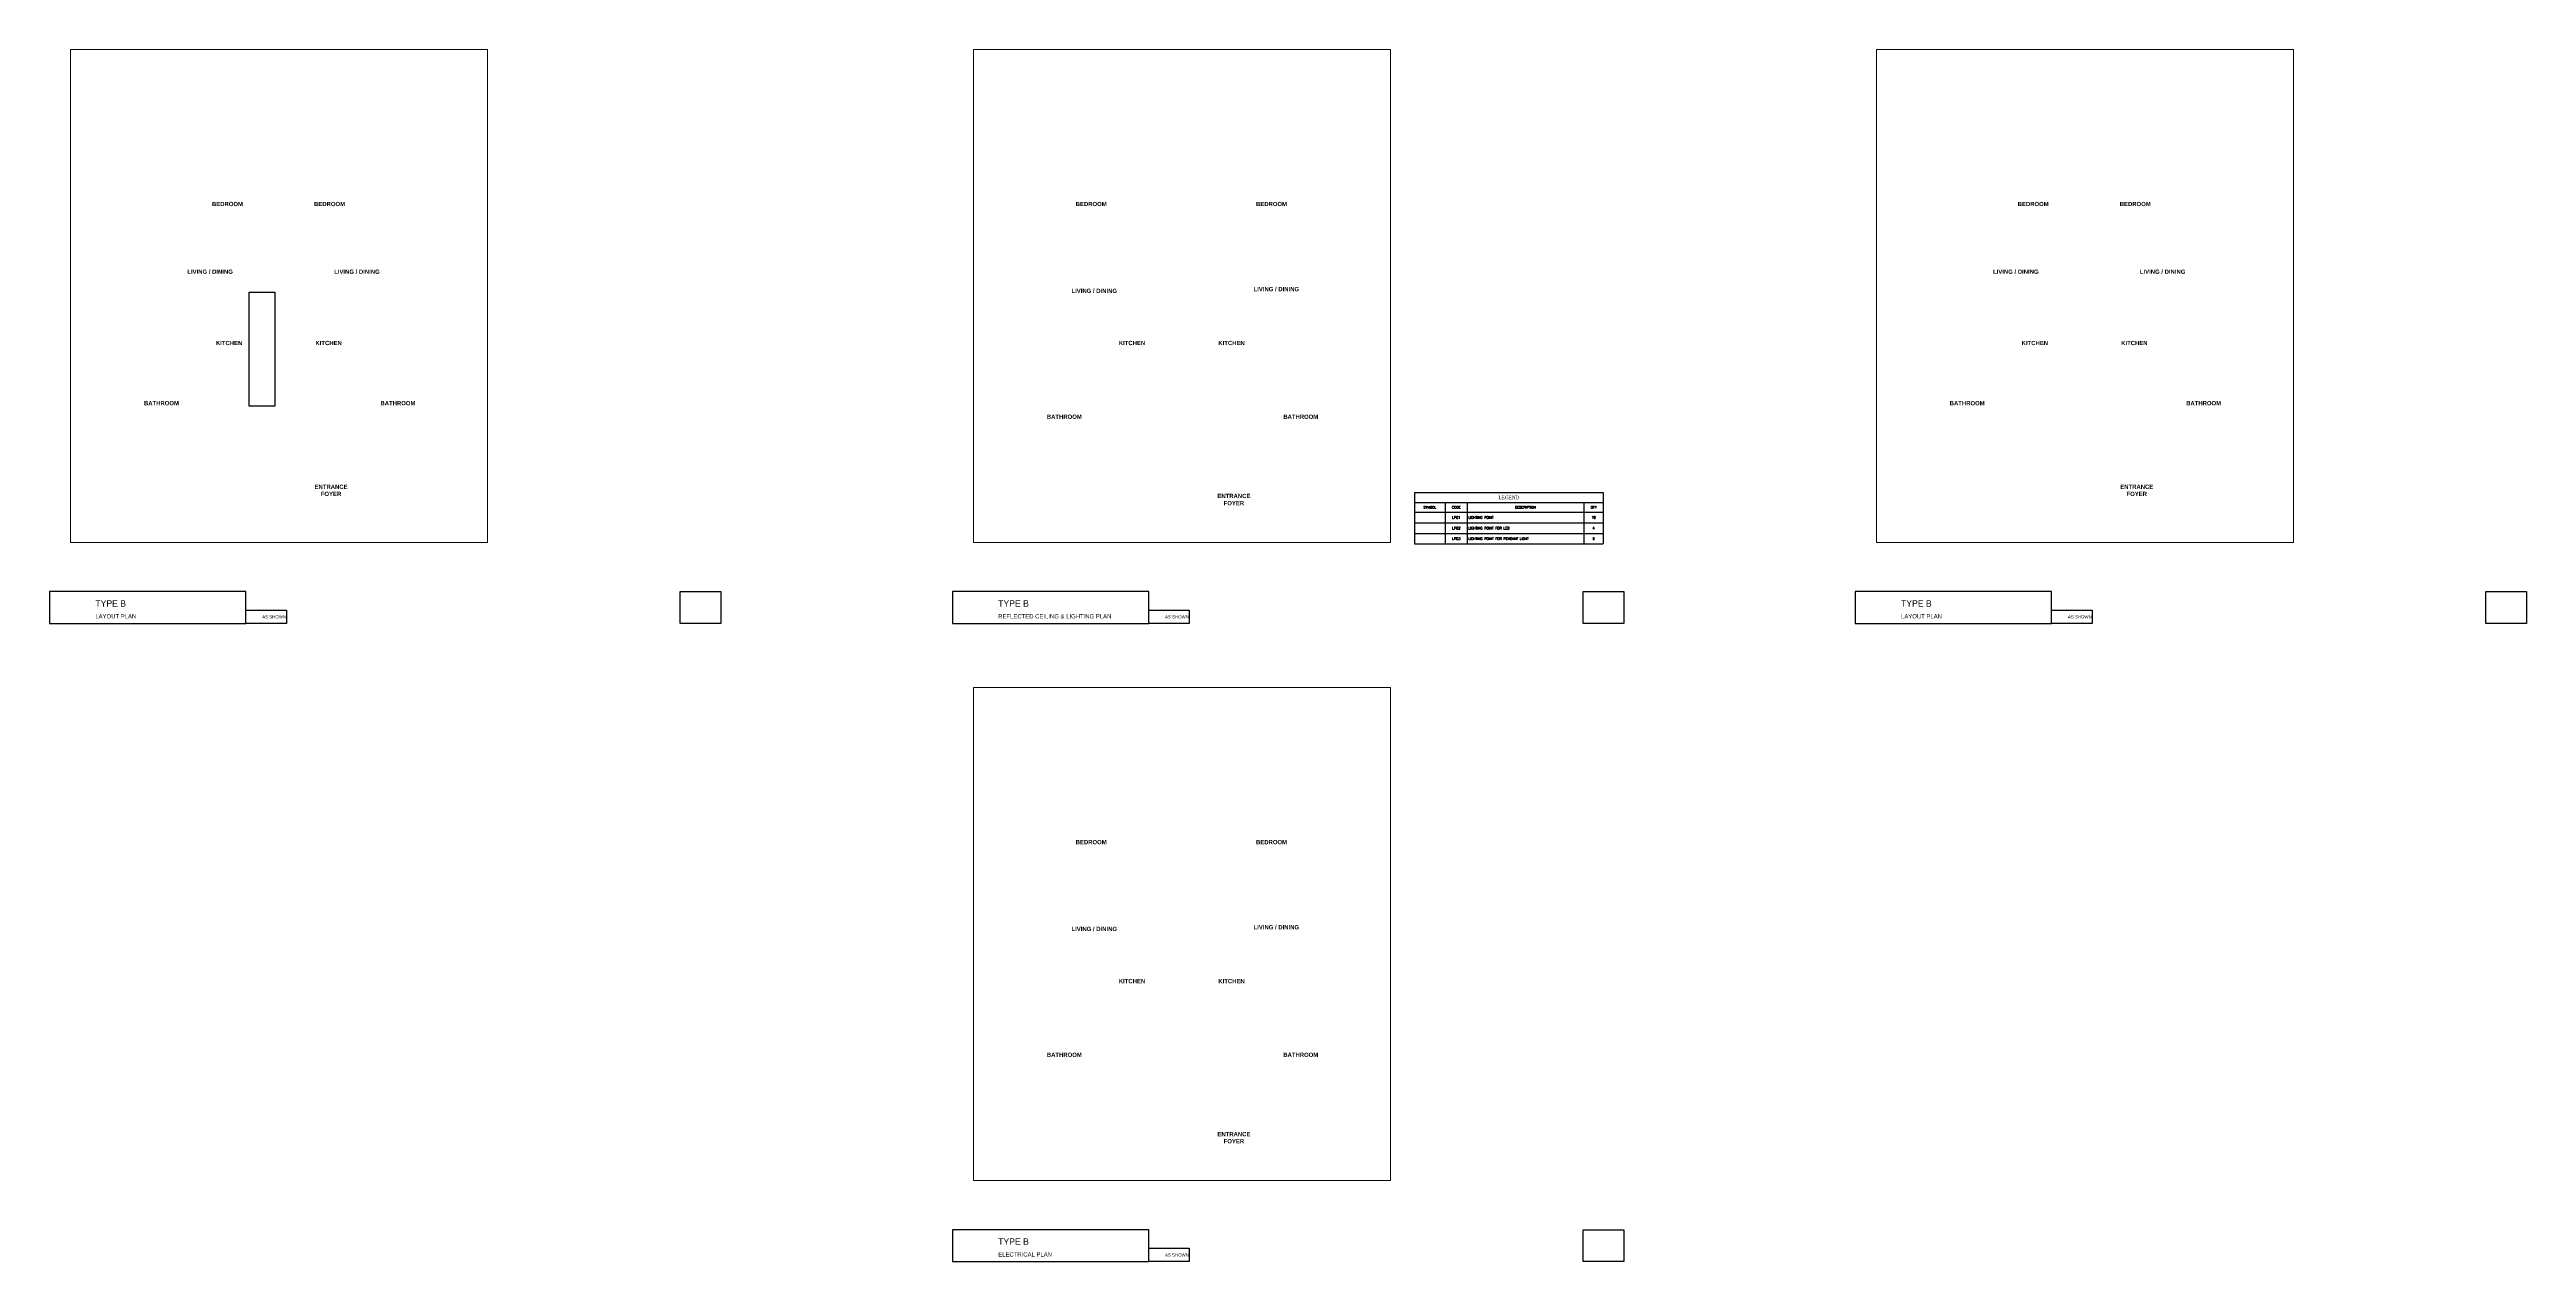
# Paper-space layout 'B' of a CAD drawing. Header units: millimetres. Extents: x 102 to 1254, y -295 to 269.
import ezdxf
from ezdxf.enums import TextEntityAlignment as Align

# ---------------------------------------------------------------- set-up
doc = ezdxf.new("R2010")
doc.units = ezdxf.units.MM
for name, color, linetype in [('A-LOC', 4, 'Continuous'), ('A-TITLE', 7, 'Continuous'), ('A000d100', 1, 'Continuous'), ('A060g', 1, 'Continuous'), ('GAR-FFE', 1, 'Continuous'), ('ID_DRWG-TITLE', 7, 'Continuous'), ('L-N-LTG', 10, 'Continuous'), ('S-TXT', 2, 'Continuous')]:
    doc.layers.add(name, color=color, linetype=linetype)
doc.layers.add('A-TEXT', color=4, linetype='Continuous', lineweight=0)
doc.layers.get('L-N-LTG').off()
doc.styles.add('GAR', font='GOTHIC.TTF', dxfattribs={"width": 0.8})
doc.styles.add('Garamond', font='GARA.TTF')
doc.styles.add('ROMANS', font='romans.shx')
doc.styles.get("Standard").update_dxf_attribs({"font": 'arial.ttf'})
doc.styles.add('Trebuchet MS', font='trebuc.ttf')

# ---------------------------------------------------------------- blocks, each defined once
blk = doc.blocks.new('TITLEBLOCK')
for points in [[(103.2, 3.5), (194.5, 3.5), (194.5, 18.3), (103.2, 18.3)], [(396.6, 18.3), (415.5, 18.3), (415.5, 3.5), (396.6, 3.5)], [(194.5, 9.7), (213.4, 9.7), (213.4, 3.5), (194.5, 3.5)]]:
    blk.add_lwpolyline(points, close=True)
at = {"layer": 'ID_DRWG-TITLE', "style": 'GAR'}
for tag, p, height in [('LVL', (124.5, 11.3), 3), ('AREA', (135, 11.3), 3), ('DWGNO', (397.9, 9.1), 2.5), ('DWGNAME', (124.5, 5.8), 2), ('SCALE', (202.1, 5.8), 1.5)]:
    blk.add_attdef(tag, p, '', height=height, dxfattribs=at)
blk = doc.blocks.new('*T253')
at = {"layer": 'S-TXT', "color": 0, "linetype": 'ByBlock', "lineweight": -2, "transparency": 16777216}
for p, q in [((0, 0), (87.9, 0)), ((0, 0), (0, -23.9)), ((87.9, 0), (87.9, -23.9)), ((0, -4.6), (87.9, -4.6)), ((0, -9.2), (87.9, -9.2)), ((14.4, -4.6), (14.4, -23.9)), ((24.5, -4.6), (24.5, -23.9)), ((78.8, -4.6), (78.8, -23.9)), ((0, -14.1), (87.9, -14.1)), ((0, -19), (87.9, -19)), ((0, -23.9), (87.9, -23.9))]:
    blk.add_line(p, q, dxfattribs=at)
at = {"layer": 'S-TXT', "color": 0, "transparency": 16777216}
for s, insert, char_height, width, attachment_point, style in [('SYMBOL', (7.2, -6.9), 1.15, 13.217, 5, 'ROMANS'), ('CODE', (19.5, -6.9), 1.15, 9.036, 5, 'ROMANS'), ('LP01', (19.5, -11.6), 1.15, 9.036, 5, 'ROMANS'), ('LIGHTING POINT', (25.1, -11.6), 1.145, 53.086, 4, 'ROMANS'), ('{\\C3;LEGEND}', (44, -2.3), 1.591, 86.793, 5, 'Garamond'), ('DESCRIPTION', (51.7, -6.9), 1.145, 53.086, 5, 'ROMANS'), ('QTY', (83.4, -6.9), 1.15, 8.018, 5, 'ROMANS'), ('19', (83.4, -11.6), 1.15, 8.018, 5, 'ROMANS'), ('LP02', (19.5, -16.6), 1.15, 9.036, 5, 'ROMANS'), ('LP03', (19.5, -21.5), 1.15, 9.036, 5, 'ROMANS'), ('LIGHTING POINT FOR LED', (25.1, -16.6), 1.145, 53.086, 4, 'ROMANS'), ('LIGHTING POINT FOR PENDANT LIGHT', (25.1, -21.5), 1.145, 53.086, 4, 'ROMANS'), ('4', (83.4, -16.6), 1.15, 8.018, 5, 'ROMANS'), ('0', (83.4, -21.5), 1, 8.018, 5, 'ROMANS')]:
    blk.add_mtext(s, dxfattribs=dict(at, insert=insert, char_height=char_height, width=width, attachment_point=attachment_point, style=style))
blk = doc.blocks.new('LP01')
at = {"color": 145}
for p, q in [((-1.75, 0), (1.75, 0)), ((0, -1.75), (0, 1.75))]:
    blk.add_line(p, q, dxfattribs=at)
blk.add_circle((0, 0), 1.25)
at = {"layer": 'Defpoints'}
for p in [(-1.25, 0), (0, 1.25), (0, 0), (1.25, 0), (0, -1.25)]:
    blk.add_point(p, dxfattribs=at)
at = {"color": 2, "style": 'Trebuchet MS', "width": 0.5}
blk.add_attdef('Power', text='', height=1.5, dxfattribs=at).set_placement((1.75, 0), align=Align.BOTTOM_LEFT)
at = {"layer": 'A-LOC', "style": 'ROMANS', "width": 0.75, "flags": 9}
for tag, p in [('Wattage', (0, -3)), ('Source', (0, -1.25))]:
    blk.add_attdef(tag, text='', height=1.5, dxfattribs=at).set_placement(p, align=Align.TOP_CENTER)
blk = doc.blocks.new('LP02')
for p, q in [((-1.75, 0), (-1.25, 0)), ((0, 1.25), (0, 1.75)), ((1.25, 0), (1.75, 0)), ((0, -1.75), (0, -1.25))]:
    blk.add_line(p, q)
blk.add_circle((0, 0), 1.25)
at = {"layer": 'Defpoints'}
for p in [(-1.25, 0), (0, 1.25), (0, 0), (0, 0), (1.25, 0), (0, -1.25)]:
    blk.add_point(p, dxfattribs=at)
at = {"color": 2, "style": 'Trebuchet MS', "width": 0.5}
blk.add_attdef('Power', text='', height=1.5, dxfattribs=at).set_placement((1.75, 0), align=Align.BOTTOM_LEFT)
at = {"layer": 'A-LOC', "style": 'ROMANS', "width": 0.75, "flags": 9}
for tag, p in [('Wattage', (0, -3)), ('Source', (0, -1.25))]:
    blk.add_attdef(tag, text='', height=1.5, dxfattribs=at).set_placement(p, align=Align.TOP_CENTER)
blk = doc.blocks.new('LP03')
h = blk.add_hatch(color=145)
h.dxf.hatch_style = 1
h.paths.add_polyline_path([(0, -1.25), (0, 0), (-1.25, 0, 0.4142136)])
h = blk.add_hatch(color=145)
h.dxf.hatch_style = 1
h.paths.add_polyline_path([(0, 0), (1.25, 0, 0.4142136), (0, 1.25)])
at = {"color": 145}
for p, q in [((-1.75, 0), (1.75, 0)), ((0, -1.75), (0, 1.75))]:
    blk.add_line(p, q, dxfattribs=at)
at = {"color": 0}
blk.add_circle((0, 0), 1.25, dxfattribs=at)
at = {"layer": 'Defpoints'}
for p in [(-1.25, 0), (0, 1.25), (0, 0), (1.25, 0), (0, -1.25)]:
    blk.add_point(p, dxfattribs=at)
at = {"color": 2, "style": 'Trebuchet MS', "width": 0.5}
blk.add_attdef('Power', text='', height=1.5, dxfattribs=at).set_placement((1.75, 0), align=Align.BOTTOM_LEFT)
at = {"layer": 'A-LOC', "style": 'ROMANS', "width": 0.75, "flags": 9}
for tag, p in [('Wattage', (0, -3)), ('Source', (0, -1.25))]:
    blk.add_attdef(tag, text='', height=1.5, dxfattribs=at).set_placement(p, align=Align.TOP_CENTER)

psp = doc.layouts.new('B')

# ---------------------------------------------------------------- linework, layer by layer
at = {"layer": 'GAR-FFE'}
psp.add_lwpolyline([(194.8, 156.4), (206.8, 156.4), (206.8, 103.4), (194.8, 103.4)], close=True, dxfattribs=at)

# ---------------------------------------------------------------- block references
psp.add_blockref('*T253', (736.9, 63.2))
at = {"layer": 'A-TITLE'}
ref = psp.add_blockref('TITLEBLOCK', (-1.2, -1.2), dxfattribs=at)
ref.add_attrib('LVL', 'TYPE B', (123.3, 10.1), dxfattribs={"layer": 'A060g', "color": 2, "height": 3, "style": 'GAR'})
ref.add_attrib('DWGNAME', 'LAYOUT PLAN', (123.3, 4.6), dxfattribs={"layer": 'A060g', "color": 2, "height": 2, "style": 'GAR'})
ref.add_attrib('SCALE', 'AS SHOWN', (200.9, 4.6), dxfattribs={"layer": 'A000d100', "color": 2, "height": 1.5, "style": 'GAR', "width": 0.983398})
ref = psp.add_blockref('TITLEBLOCK', (418.8, -1.2), dxfattribs=at)
ref.add_attrib('LVL', 'TYPE B', (543.3, 10.1), dxfattribs={"layer": 'A060g', "color": 2, "height": 3, "style": 'GAR'})
ref.add_attrib('DWGNAME', 'REFLECTED CEILING & LIGHTING PLAN', (543.3, 4.6), dxfattribs={"layer": 'A060g', "color": 2, "height": 2, "style": 'GAR'})
ref.add_attrib('SCALE', 'AS SHOWN', (620.9, 4.6), dxfattribs={"layer": 'A000d100', "color": 2, "height": 1.5, "style": 'GAR', "width": 0.983398})
ref = psp.add_blockref('TITLEBLOCK', (838.8, -1.2), dxfattribs=at)
ref.add_attrib('LVL', 'TYPE B', (963.3, 10.1), dxfattribs={"layer": 'A060g', "color": 2, "height": 3, "style": 'GAR'})
ref.add_attrib('DWGNAME', 'LAYOUT PLAN', (963.3, 4.6), dxfattribs={"layer": 'A060g', "color": 2, "height": 2, "style": 'GAR'})
ref.add_attrib('SCALE', 'AS SHOWN', (1040.9, 4.6), dxfattribs={"layer": 'A000d100', "color": 2, "height": 1.5, "style": 'GAR', "width": 0.983398})
ref = psp.add_blockref('TITLEBLOCK', (418.8, -298.2), dxfattribs=at)
ref.add_attrib('LVL', 'TYPE B', (543.3, -286.9), dxfattribs={"layer": 'A060g', "color": 2, "height": 3, "style": 'GAR'})
ref.add_attrib('DWGNAME', 'ELECTRICAL PLAN', (543.3, -292.4), dxfattribs={"layer": 'A060g', "color": 2, "height": 2, "style": 'GAR'})
ref.add_attrib('SCALE', 'AS SHOWN', (620.9, -292.4), dxfattribs={"layer": 'A000d100', "color": 2, "height": 1.5, "style": 'GAR', "width": 0.983398})
at = {"layer": 'L-N-LTG', "xscale": 0.5727066250240829, "yscale": 0.5727066250240829, "zscale": 0.5727066250240829}
for name, p in [('LP01', (744, 51.3)), ('LP02', (744, 46.6)), ('LP03', (744, 41.7))]:
    psp.add_blockref(name, p, dxfattribs=at)

# ---------------------------------------------------------------- texts
at = {"layer": 'A-TEXT', "ltscale": 0.1, "char_height": 2, "attachment_point": 1}
for s, insert in [('\\pxqc;{\\f@MS UI Gothic|b1|i0|c0|p50;BEDROOM}', (171.7, 198.5)), ('\\pxqc;{\\f@MS UI Gothic|b1|i0|c0|p50;BEDROOM}', (219.2, 198.5)), ('\\pxqc;{\\f@MS UI Gothic|b1|i0|c0|p50;BEDROOM}', (573.5, 198.5)), ('\\pxqc;{\\f@MS UI Gothic|b1|i0|c0|p50;BEDROOM}', (657.4, 198.5)), ('\\pxqc;{\\f@MS UI Gothic|b1|i0|c0|p50;BEDROOM}', (1011.7, 198.5)), ('\\pxqc;{\\f@MS UI Gothic|b1|i0|c0|p50;BEDROOM}', (1059.2, 198.5)), ('{\\f@MS UI Gothic|b1|i0|c0|p50;LIVING / DINING}', (166.1, 167)), ('{\\f@MS UI Gothic|b1|i0|c0|p50;LIVING / DINING}', (234.4, 167)), ('{\\f@MS UI Gothic|b1|i0|c0|p50;LIVING / DINING}', (1006.1, 167)), ('{\\f@MS UI Gothic|b1|i0|c0|p50;LIVING / DINING}', (1074.4, 167)), ('{\\f@MS UI Gothic|b1|i0|c0|p50;LIVING / DINING}', (577.4, 158.1)), ('{\\f@MS UI Gothic|b1|i0|c0|p50;LIVING / DINING}', (662.1, 158.9)), ('{\\f@MS UI Gothic|b1|i0|c0|p50;KITCHEN}', (179.4, 133.8)), ('{\\f@MS UI Gothic|b1|i0|c0|p50;KITCHEN}', (225.7, 133.8)), ('{\\f@MS UI Gothic|b1|i0|c0|p50;KITCHEN}', (599.4, 133.8)), ('{\\f@MS UI Gothic|b1|i0|c0|p50;KITCHEN}', (645.7, 133.8)), ('{\\f@MS UI Gothic|b1|i0|c0|p50;KITCHEN}', (1019.4, 133.8)), ('{\\f@MS UI Gothic|b1|i0|c0|p50;KITCHEN}', (1065.7, 133.8)), ('\\pxqc;{\\f@MS UI Gothic|b1|i0|c0|p50;BATHROOM}', (141, 105.8)), ('\\pxqc;{\\f@MS UI Gothic|b1|i0|c0|p50;BATHROOM}', (251, 105.8)), ('\\pxqc;{\\f@MS UI Gothic|b1|i0|c0|p50;BATHROOM}', (981, 105.8)), ('\\pxqc;{\\f@MS UI Gothic|b1|i0|c0|p50;BATHROOM}', (1091, 105.8)), ('\\pxqc;{\\f@MS UI Gothic|b1|i0|c0|p50;BATHROOM}', (561, 99.5)), ('\\pxqc;{\\f@MS UI Gothic|b1|i0|c0|p50;BATHROOM}', (671, 99.5)), ('\\pxqc;{\\f@MS UI Gothic|b1|i0|c0|p50;ENTRANCE\\PFOYER}', (219.9, 66.9)), ('\\pxqc;{\\f@MS UI Gothic|b1|i0|c0|p50;ENTRANCE\\PFOYER}', (639.9, 62.6)), ('\\pxqc;{\\f@MS UI Gothic|b1|i0|c0|p50;ENTRANCE\\PFOYER}', (1059.9, 66.9)), ('\\pxqc;{\\f@MS UI Gothic|b1|i0|c0|p50;BEDROOM}', (573.5, -98.5)), ('\\pxqc;{\\f@MS UI Gothic|b1|i0|c0|p50;BEDROOM}', (657.4, -98.5)), ('{\\f@MS UI Gothic|b1|i0|c0|p50;LIVING / DINING}', (662.1, -138.1)), ('{\\f@MS UI Gothic|b1|i0|c0|p50;LIVING / DINING}', (577.4, -138.9)), ('{\\f@MS UI Gothic|b1|i0|c0|p50;KITCHEN}', (599.4, -163.2)), ('{\\f@MS UI Gothic|b1|i0|c0|p50;KITCHEN}', (645.7, -163.2)), ('\\pxqc;{\\f@MS UI Gothic|b1|i0|c0|p50;BATHROOM}', (561, -197.5)), ('\\pxqc;{\\f@MS UI Gothic|b1|i0|c0|p50;BATHROOM}', (671, -197.5)), ('\\pxqc;{\\f@MS UI Gothic|b1|i0|c0|p50;ENTRANCE\\PFOYER}', (639.9, -234.4))]:
    psp.add_mtext_dynamic_manual_height_columns(s, width=26.102, gutter_width=75, heights=[0], dxfattribs=dict(at, insert=insert))

# ---------------------------------------------------------------- viewports
at = {"layer": 'Defpoints'}
vp = psp.add_viewport(center=(208.8, 154.7), size=(194, 229.5), view_center_point=(159577.9, 49297.4), view_height=11475, dxfattribs=at)
vp.frozen_layers = ['L-N-LTG']
for center, view_center_point, status, frozen in [((628.8, 154.7), (159577.9, 49297.4), 3, ['GAR-FFE']), ((1048.8, 154.7), (159674.7, 49297.4), 4, ['GAR-FFE', 'L-N-LTG']), ((628.8, -142.3), (159577.9, 49297.4), 5, ['L-N-LTG'])]:
    vp = psp.add_viewport(center=center, size=(194, 229.5), view_center_point=view_center_point, view_height=11475, status=status, dxfattribs=at)
    vp.frozen_layers = frozen

doc.saveas('drawing.dxf')
